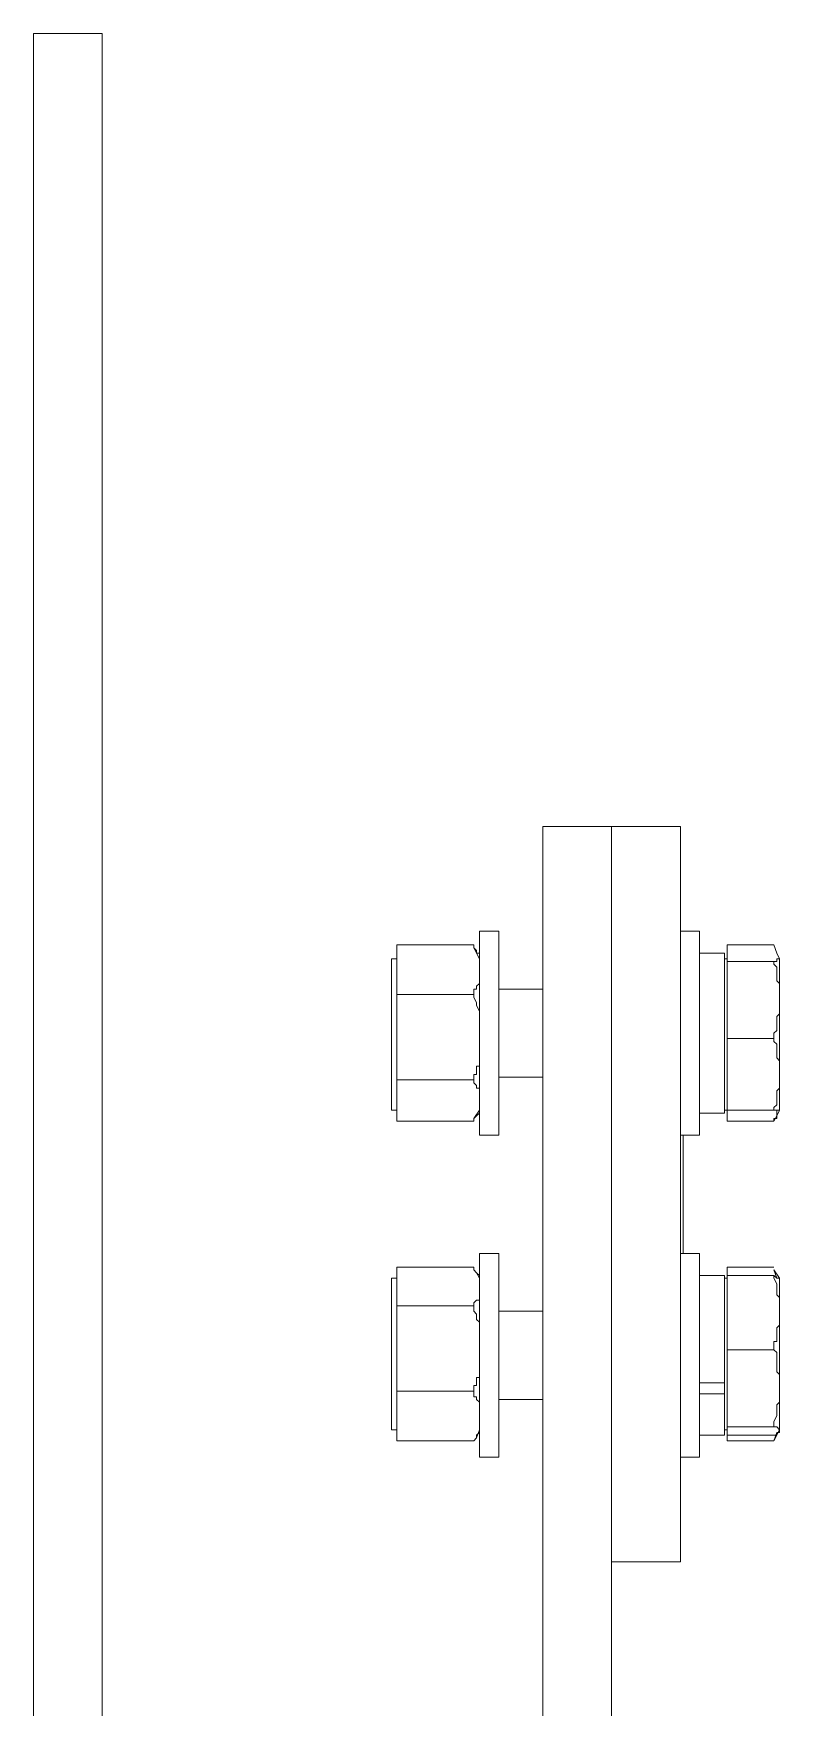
# Model space of a CAD drawing. Header units: millimetres. Extents: x 1341 to 37388, y -13954 to 1849.
# Drawn here: x 29765.7 to 29851.4, y 480.2 to 672.5 of the extents above; entities that cross this region are included whole.
import ezdxf

# ---------------------------------------------------------------- set-up
doc = ezdxf.new("R2010")
doc.units = ezdxf.units.MM
doc.layers.add('COMPONENTE', color=3, linetype='Continuous')

# ---------------------------------------------------------------- blocks, each defined once
blk = doc.blocks.new('TRANFORMADOR_IP00_TRAEL_VISTA_FRONT')
at = {"layer": 'COMPONENTE', "linetype": 'Continuous', "lineweight": 0}
for points in [[(5349.39, 3797.48), (5341.49, 3797.48)], [(5341.49, 3460.92), (5341.49, 3797.48)], [(5349.39, 3460.92), (5349.39, 3797.48)], [(5407.91, 3706.38), (5400, 3706.38)], [(5400, 3460.29), (5400, 3706.38)], [(5415.82, 3706.38), (5407.91, 3706.38)], [(5407.91, 3706.38), (5407.91, 3621.93)], [(5415.82, 3706.38), (5415.82, 3621.93)], [(5394.94, 3694.36), (5392.73, 3694.36)], [(5392.73, 3694.36), (5392.73, 3670.95)], [(5394.94, 3694.36), (5394.94, 3670.95)], [(5418.03, 3694.36), (5415.82, 3694.36)], [(5418.03, 3670.95), (5418.03, 3694.36)], [(5383.24, 3692.78), (5383.24, 3689.93)], [(5383.24, 3692.78), (5392.1, 3692.78)], [(5392.1, 3692.46), (5392.1, 3692.78)], [(5392.1, 3692.78), (5392.1, 3692.46)], [(5392.73, 3691.2), (5392.1, 3692.46)], [(5392.41, 3692.15), (5392.1, 3692.46)], [(5392.41, 3691.83), (5392.41, 3692.15)], [(5392.73, 3691.83), (5392.41, 3691.83)], [(5392.41, 3691.83), (5392.41, 3691.83)], [(5392.73, 3691.51), (5392.73, 3691.83)], [(5420.88, 3691.83), (5418.03, 3691.83)], [(5420.88, 3673.48), (5420.88, 3691.83)], [(5421.2, 3692.78), (5426.57, 3692.78)], [(5421.2, 3692.78), (5426.57, 3692.78)], [(5421.2, 3691.51), (5421.2, 3692.78)], [(5421.2, 3692.78), (5426.57, 3692.78)], [(5426.89, 3691.83), (5426.57, 3692.78)], [(5427.21, 3691.2), (5426.89, 3691.83)], [(5383.24, 3691.2), (5382.61, 3691.2)], [(5382.61, 3673.8), (5382.61, 3691.2)], [(5383.24, 3689.93), (5383.24, 3687.09)], [(5392.73, 3691.2), (5392.73, 3691.51)], [(5392.73, 3690.88), (5392.73, 3691.2)], [(5392.73, 3690.57), (5392.73, 3690.88)], [(5392.73, 3690.88), (5392.73, 3690.88)], [(5392.73, 3690.88), (5392.73, 3690.88)], [(5392.73, 3690.25), (5392.73, 3690.57)], [(5392.73, 3689.93), (5392.73, 3690.25)], [(5392.73, 3690.25), (5392.73, 3690.25)], [(5392.73, 3690.25), (5392.73, 3690.25)], [(5392.73, 3689.62), (5392.73, 3689.93)], [(5421.2, 3691.2), (5420.88, 3691.2)], [(5421.2, 3691.2), (5421.2, 3691.51)], [(5421.2, 3690.88), (5421.2, 3691.2)], [(5421.2, 3686.77), (5421.2, 3690.88)], [(5421.2, 3690.88), (5426.57, 3690.88)], [(5426.57, 3690.88), (5426.57, 3690.57)], [(5426.89, 3690.88), (5426.57, 3690.88)], [(5426.57, 3690.88), (5426.57, 3690.88)], [(5426.57, 3690.57), (5426.89, 3690.25)], [(5427.21, 3691.2), (5426.89, 3691.2)], [(5426.89, 3691.2), (5426.89, 3691.2)], [(5426.89, 3691.2), (5426.89, 3691.2)], [(5426.89, 3691.2), (5426.89, 3691.2)], [(5426.89, 3691.2), (5426.89, 3691.2)], [(5426.89, 3691.2), (5426.89, 3690.88)], [(5426.89, 3690.88), (5426.89, 3690.88)], [(5426.89, 3690.88), (5426.89, 3690.88)], [(5426.89, 3690.88), (5426.89, 3690.88)], [(5426.89, 3690.25), (5426.89, 3689.93)], [(5426.89, 3689.93), (5426.89, 3689.62)], [(5427.21, 3691.2), (5427.21, 3691.2)], [(5427.21, 3691.2), (5427.21, 3691.2)], [(5427.21, 3691.2), (5427.21, 3691.2)], [(5427.21, 3686.77), (5427.21, 3691.2)], [(5392.41, 3688.04), (5392.73, 3688.35)], [(5392.41, 3687.72), (5392.41, 3688.04)], [(5392.73, 3689.3), (5392.73, 3689.62)], [(5392.73, 3688.98), (5392.73, 3689.3)], [(5392.73, 3689.3), (5392.73, 3689.3)], [(5392.73, 3688.67), (5392.73, 3688.98)], [(5392.73, 3688.98), (5392.73, 3688.98)], [(5392.73, 3688.35), (5392.73, 3688.67)], [(5392.73, 3688.67), (5392.73, 3688.67)], [(5392.73, 3688.35), (5392.73, 3688.35)], [(5426.89, 3689.62), (5426.89, 3689.3)], [(5426.89, 3689.3), (5426.89, 3689.3)], [(5426.89, 3689.3), (5426.89, 3688.98)], [(5426.89, 3688.98), (5426.89, 3688.67)], [(5426.89, 3688.67), (5427.21, 3688.35)], [(5427.21, 3688.35), (5427.21, 3688.04)], [(5427.21, 3688.04), (5427.21, 3687.72)], [(5383.24, 3687.09), (5392.1, 3687.09)], [(5383.24, 3687.09), (5383.24, 3682.03)], [(5392.1, 3687.09), (5392.1, 3687.72)], [(5392.1, 3687.72), (5392.41, 3687.72)], [(5392.1, 3686.77), (5392.1, 3687.09)], [(5392.41, 3686.14), (5392.1, 3686.77)], [(5392.41, 3687.72), (5392.41, 3687.72)], [(5392.41, 3685.82), (5392.41, 3686.14)], [(5400, 3687.72), (5394.94, 3687.72)], [(5421.2, 3682.03), (5421.2, 3686.77)], [(5427.21, 3687.72), (5427.21, 3687.4)], [(5427.21, 3687.4), (5427.21, 3687.09)], [(5427.21, 3687.09), (5427.21, 3686.77)], [(5427.21, 3686.77), (5427.21, 3686.14)], [(5427.21, 3677.91), (5427.21, 3686.77)], [(5427.21, 3686.14), (5427.21, 3686.14)], [(5427.21, 3686.14), (5427.21, 3685.82)], [(5392.73, 3685.19), (5392.41, 3685.82)], [(5392.73, 3684.56), (5392.73, 3685.19)], [(5392.73, 3685.19), (5392.73, 3685.19)], [(5392.73, 3684.24), (5392.73, 3684.56)], [(5392.73, 3684.56), (5392.73, 3684.56)], [(5392.73, 3683.61), (5392.73, 3684.24)], [(5427.21, 3684.87), (5426.89, 3684.56)], [(5426.89, 3684.56), (5426.89, 3684.56)], [(5426.89, 3684.56), (5426.89, 3684.24)], [(5426.89, 3684.24), (5426.89, 3683.61)], [(5427.21, 3685.82), (5427.21, 3685.5)], [(5427.21, 3685.5), (5427.21, 3685.19)], [(5427.21, 3685.19), (5427.21, 3684.87)], [(5392.73, 3683.29), (5392.73, 3683.61)], [(5392.73, 3683.61), (5392.73, 3683.61)], [(5392.73, 3682.97), (5392.73, 3683.29)], [(5392.73, 3682.03), (5392.73, 3682.97)], [(5426.89, 3682.97), (5426.57, 3682.66)], [(5426.57, 3682.66), (5426.57, 3682.03)], [(5426.89, 3683.61), (5426.89, 3683.61)], [(5426.89, 3683.61), (5426.89, 3683.29)], [(5426.89, 3683.29), (5426.89, 3682.97)], [(5383.24, 3682.03), (5383.24, 3677.28)], [(5392.73, 3681.71), (5392.73, 3682.03)], [(5392.73, 3681.08), (5392.73, 3681.71)], [(5392.73, 3680.44), (5392.73, 3681.08)], [(5392.73, 3680.13), (5392.73, 3680.44)], [(5392.73, 3680.44), (5392.73, 3680.44)], [(5421.2, 3682.03), (5426.57, 3682.03)], [(5421.2, 3677.91), (5421.2, 3682.03)], [(5426.57, 3682.03), (5426.57, 3681.71)], [(5426.57, 3681.71), (5426.89, 3681.39)], [(5426.89, 3681.39), (5426.89, 3681.08)], [(5426.89, 3681.08), (5426.89, 3680.76)], [(5426.89, 3680.76), (5426.89, 3680.44)], [(5426.89, 3680.44), (5426.89, 3680.44)], [(5426.89, 3680.44), (5426.89, 3680.13)], [(5392.41, 3678.55), (5392.41, 3678.86)], [(5392.41, 3678.86), (5392.73, 3678.86)], [(5392.41, 3677.91), (5392.41, 3678.55)], [(5392.73, 3679.49), (5392.73, 3680.13)], [(5392.73, 3678.86), (5392.73, 3679.49)], [(5392.73, 3679.49), (5392.73, 3679.49)], [(5426.89, 3680.13), (5426.89, 3679.81)], [(5426.89, 3679.81), (5427.21, 3679.49)], [(5427.21, 3679.49), (5427.21, 3679.18)], [(5427.21, 3679.18), (5427.21, 3678.86)], [(5427.21, 3678.86), (5427.21, 3678.86)], [(5427.21, 3678.86), (5427.21, 3678.55)], [(5427.21, 3678.55), (5427.21, 3677.91)], [(5383.24, 3677.28), (5392.1, 3677.28)], [(5383.24, 3677.28), (5383.24, 3674.75)], [(5392.1, 3677.28), (5392.1, 3677.91)], [(5392.1, 3677.91), (5392.41, 3677.91)], [(5392.1, 3676.96), (5392.1, 3677.28)], [(5392.41, 3676.65), (5392.1, 3676.96)], [(5392.41, 3676.33), (5392.41, 3676.65)], [(5392.41, 3676.65), (5392.41, 3676.65)], [(5394.94, 3677.6), (5400, 3677.6)], [(5421.2, 3673.8), (5421.2, 3677.91)], [(5427.21, 3677.91), (5427.21, 3677.6)], [(5427.21, 3673.8), (5427.21, 3677.91)], [(5427.21, 3677.6), (5427.21, 3677.28)], [(5427.21, 3677.28), (5427.21, 3677.28)], [(5427.21, 3677.28), (5427.21, 3676.96)], [(5427.21, 3676.96), (5427.21, 3676.65)], [(5427.21, 3676.65), (5427.21, 3676.33)], [(5383.24, 3674.75), (5383.24, 3672.54)], [(5392.73, 3676.33), (5392.41, 3676.33)], [(5392.73, 3676.02), (5392.73, 3676.33)], [(5392.73, 3676.33), (5392.73, 3676.33)], [(5392.73, 3675.7), (5392.73, 3676.02)], [(5392.73, 3676.02), (5392.73, 3676.02)], [(5392.73, 3675.38), (5392.73, 3675.7)], [(5392.73, 3675.7), (5392.73, 3675.7)], [(5392.73, 3675.7), (5392.73, 3675.7)], [(5392.73, 3675.07), (5392.73, 3675.38)], [(5392.73, 3674.75), (5392.73, 3675.07)], [(5392.73, 3675.07), (5392.73, 3675.07)], [(5392.73, 3674.43), (5392.73, 3674.75)], [(5392.73, 3674.75), (5392.73, 3674.75)], [(5427.21, 3676.33), (5426.89, 3676.02)], [(5426.89, 3676.02), (5426.89, 3675.7)], [(5426.89, 3675.7), (5426.89, 3675.7)], [(5426.89, 3675.7), (5426.89, 3675.38)], [(5426.89, 3675.38), (5426.89, 3675.07)], [(5426.89, 3675.07), (5426.89, 3674.75)], [(5426.89, 3674.75), (5426.89, 3674.43)], [(5382.61, 3673.8), (5383.24, 3673.8)], [(5392.1, 3672.85), (5392.73, 3673.8)], [(5392.1, 3672.85), (5392.41, 3673.17)], [(5392.1, 3672.54), (5392.1, 3672.85)], [(5392.41, 3673.17), (5392.73, 3673.48)], [(5392.41, 3673.17), (5392.41, 3673.17)], [(5392.41, 3673.17), (5392.41, 3673.17)], [(5392.73, 3674.12), (5392.73, 3674.43)], [(5392.73, 3673.8), (5392.73, 3674.12)], [(5392.73, 3674.12), (5392.73, 3674.12)], [(5392.73, 3673.48), (5392.73, 3673.8)], [(5392.73, 3673.8), (5392.73, 3673.8)], [(5392.73, 3673.8), (5392.73, 3673.8)], [(5392.73, 3673.48), (5392.73, 3673.48)], [(5418.03, 3673.48), (5420.88, 3673.48)], [(5418.03, 3673.48), (5420.88, 3673.48)], [(5420.88, 3673.8), (5421.2, 3673.8)], [(5421.2, 3673.8), (5426.57, 3673.8)], [(5421.2, 3672.54), (5421.2, 3673.8)], [(5426.89, 3674.43), (5426.57, 3674.12)], [(5426.57, 3674.12), (5426.57, 3673.8)], [(5426.57, 3673.8), (5426.57, 3673.8)], [(5426.57, 3673.8), (5426.89, 3673.8)], [(5426.57, 3672.54), (5426.89, 3673.17)], [(5426.89, 3672.85), (5426.57, 3672.85)], [(5426.57, 3672.85), (5426.57, 3672.54)], [(5426.89, 3673.17), (5427.21, 3673.8)], [(5426.89, 3673.8), (5426.89, 3673.8)], [(5426.89, 3673.8), (5426.89, 3673.8)], [(5426.89, 3673.8), (5426.89, 3673.8)], [(5426.89, 3673.8), (5426.89, 3673.8)], [(5426.89, 3673.8), (5426.89, 3673.8)], [(5426.89, 3673.8), (5426.89, 3673.8)], [(5426.89, 3673.8), (5426.89, 3673.8)], [(5426.89, 3673.8), (5426.89, 3673.8)], [(5426.89, 3673.8), (5427.21, 3673.8)], [(5427.21, 3673.8), (5426.89, 3673.8)], [(5426.89, 3673.8), (5426.89, 3673.48)], [(5426.89, 3673.48), (5426.89, 3673.48)], [(5426.89, 3673.48), (5426.89, 3673.48)], [(5426.89, 3673.48), (5426.89, 3673.17)], [(5426.89, 3673.17), (5426.89, 3673.17)], [(5426.89, 3673.17), (5426.89, 3673.17)], [(5426.89, 3673.17), (5426.89, 3673.17)], [(5426.89, 3673.17), (5426.89, 3673.17)], [(5426.89, 3673.17), (5426.89, 3672.85)], [(5427.21, 3673.8), (5427.21, 3673.8)], [(5427.21, 3673.8), (5427.21, 3673.8)], [(5427.21, 3673.8), (5427.21, 3673.8)], [(5383.24, 3672.54), (5392.1, 3672.54)], [(5392.73, 3670.95), (5394.94, 3670.95)], [(5415.82, 3670.95), (5418.03, 3670.95)], [(5416.13, 3670.95), (5416.13, 3657.35)], [(5416.13, 3664.31), (5416.13, 3670.95)], [(5421.2, 3672.54), (5426.57, 3672.54)], [(5421.2, 3672.54), (5426.57, 3672.54)], [(5421.2, 3672.54), (5426.57, 3672.54)], [(5416.13, 3664.31), (5416.13, 3664.31)], [(5416.13, 3657.35), (5416.13, 3664.31)], [(5394.94, 3657.35), (5392.73, 3657.35)], [(5392.73, 3657.35), (5392.73, 3640.27)], [(5394.94, 3657.35), (5394.94, 3640.27)], [(5418.03, 3657.35), (5415.82, 3657.35)], [(5418.03, 3640.59), (5418.03, 3657.35)], [(5383.24, 3655.77), (5392.1, 3655.77)], [(5383.24, 3655.77), (5392.1, 3655.77)], [(5383.24, 3655.77), (5383.24, 3653.56)], [(5383.24, 3655.77), (5392.1, 3655.77)], [(5392.1, 3655.46), (5392.1, 3655.77)], [(5392.41, 3655.14), (5392.1, 3655.46)], [(5421.2, 3654.82), (5421.2, 3655.77)], [(5421.2, 3655.77), (5426.57, 3655.77)], [(5421.2, 3655.77), (5426.57, 3655.77)], [(5427.21, 3654.51), (5426.57, 3655.46)], [(5426.57, 3655.46), (5426.89, 3654.51)], [(5383.24, 3654.51), (5382.61, 3654.51)], [(5382.61, 3637.11), (5382.61, 3654.51)], [(5383.24, 3653.56), (5383.24, 3651.34)], [(5392.73, 3654.51), (5392.41, 3655.14)], [(5392.73, 3654.82), (5392.41, 3655.14)], [(5392.41, 3655.14), (5392.41, 3655.14)], [(5392.73, 3654.51), (5392.73, 3654.82)], [(5392.73, 3654.82), (5392.73, 3654.82)], [(5392.73, 3654.19), (5392.73, 3654.51)], [(5392.73, 3654.51), (5392.73, 3654.51)], [(5392.73, 3654.51), (5392.73, 3654.51)], [(5392.73, 3653.87), (5392.73, 3654.19)], [(5392.73, 3654.19), (5392.73, 3654.19)], [(5392.73, 3653.56), (5392.73, 3653.87)], [(5392.73, 3653.87), (5392.73, 3653.87)], [(5392.73, 3653.24), (5392.73, 3653.56)], [(5420.88, 3654.82), (5418.03, 3654.82)], [(5420.88, 3642.49), (5420.88, 3654.82)], [(5421.2, 3654.51), (5420.88, 3654.51)], [(5421.2, 3650.71), (5421.2, 3654.82)], [(5421.2, 3654.82), (5426.57, 3654.82)], [(5426.57, 3654.82), (5426.57, 3654.51)], [(5426.89, 3654.51), (5426.57, 3654.82)], [(5426.57, 3654.82), (5426.57, 3654.82)], [(5426.57, 3654.51), (5426.89, 3653.87)], [(5427.21, 3654.51), (5426.89, 3654.51)], [(5426.89, 3654.51), (5426.89, 3654.51)], [(5426.89, 3654.51), (5426.89, 3654.51)], [(5426.89, 3654.51), (5426.89, 3654.51)], [(5426.89, 3654.51), (5426.89, 3654.51)], [(5426.89, 3654.51), (5426.89, 3654.51)], [(5426.89, 3654.51), (5426.89, 3654.51)], [(5426.89, 3653.87), (5426.89, 3653.56)], [(5426.89, 3653.56), (5426.89, 3653.56)], [(5426.89, 3653.56), (5426.89, 3653.24)], [(5427.21, 3654.51), (5427.21, 3654.51)], [(5427.21, 3654.51), (5427.21, 3654.51)], [(5427.21, 3654.51), (5427.21, 3654.51)], [(5427.21, 3654.51), (5427.21, 3654.51)], [(5427.21, 3654.51), (5427.21, 3654.51)], [(5427.21, 3654.51), (5427.21, 3654.51)], [(5427.21, 3650.71), (5427.21, 3654.51)], [(5392.1, 3651.66), (5392.41, 3651.98)], [(5392.1, 3651.34), (5392.1, 3651.66)], [(5392.41, 3651.98), (5392.41, 3651.98)], [(5392.41, 3651.98), (5392.41, 3651.98)], [(5392.41, 3651.98), (5392.73, 3651.98)], [(5392.73, 3652.92), (5392.73, 3653.24)], [(5392.73, 3652.61), (5392.73, 3652.92)], [(5392.73, 3652.92), (5392.73, 3652.92)], [(5392.73, 3652.92), (5392.73, 3652.92)], [(5392.73, 3652.29), (5392.73, 3652.61)], [(5392.73, 3652.61), (5392.73, 3652.61)], [(5392.73, 3651.98), (5392.73, 3652.29)], [(5426.89, 3653.24), (5426.89, 3652.92)], [(5426.89, 3652.92), (5426.89, 3652.92)], [(5426.89, 3652.92), (5426.89, 3652.61)], [(5426.89, 3652.61), (5427.21, 3652.29)], [(5427.21, 3652.29), (5427.21, 3651.98)], [(5427.21, 3651.98), (5427.21, 3651.66)], [(5427.21, 3651.66), (5427.21, 3651.34)], [(5383.24, 3651.34), (5383.24, 3646.28)], [(5383.24, 3651.34), (5392.1, 3651.34)], [(5392.1, 3650.71), (5392.1, 3651.34)], [(5392.41, 3650.39), (5392.1, 3650.71)], [(5392.41, 3649.76), (5392.41, 3650.39)], [(5392.41, 3650.39), (5392.41, 3650.39)], [(5392.73, 3649.45), (5392.41, 3649.76)], [(5400, 3650.71), (5394.94, 3650.71)], [(5421.2, 3646.28), (5421.2, 3650.71)], [(5427.21, 3651.34), (5427.21, 3651.03)], [(5427.21, 3651.03), (5427.21, 3650.71)], [(5427.21, 3650.71), (5427.21, 3650.39)], [(5427.21, 3642.17), (5427.21, 3650.71)], [(5427.21, 3650.39), (5427.21, 3650.08)], [(5427.21, 3650.08), (5427.21, 3649.76)], [(5427.21, 3649.76), (5427.21, 3649.45)], [(5392.73, 3648.81), (5392.73, 3649.45)], [(5392.73, 3649.45), (5392.73, 3649.45)], [(5392.73, 3648.18), (5392.73, 3648.81)], [(5392.73, 3648.81), (5392.73, 3648.81)], [(5392.73, 3647.86), (5392.73, 3648.18)], [(5392.73, 3647.23), (5392.73, 3647.86)], [(5392.73, 3647.86), (5392.73, 3647.86)], [(5427.21, 3649.13), (5426.89, 3648.81)], [(5426.89, 3648.81), (5426.89, 3648.5)], [(5426.89, 3648.5), (5426.89, 3648.18)], [(5426.89, 3648.18), (5426.89, 3647.86)], [(5426.89, 3647.86), (5426.89, 3647.86)], [(5426.89, 3647.86), (5426.89, 3647.55)], [(5427.21, 3649.45), (5427.21, 3649.45)], [(5427.21, 3649.45), (5427.21, 3649.13)], [(5383.24, 3646.28), (5383.24, 3641.54)], [(5392.73, 3646.6), (5392.73, 3647.23)], [(5392.73, 3647.23), (5392.73, 3647.23)], [(5392.73, 3646.28), (5392.73, 3646.6)], [(5392.73, 3645.65), (5392.73, 3646.28)], [(5421.2, 3646.28), (5426.57, 3646.28)], [(5421.2, 3642.17), (5421.2, 3646.28)], [(5426.89, 3647.23), (5426.57, 3647.23)], [(5426.57, 3647.23), (5426.57, 3646.28)], [(5426.57, 3646.28), (5426.57, 3646.28)], [(5426.57, 3646.28), (5426.89, 3645.97)], [(5426.89, 3647.55), (5426.89, 3647.23)], [(5426.89, 3645.97), (5426.89, 3645.65)], [(5392.73, 3645.33), (5392.73, 3645.65)], [(5392.73, 3645.02), (5392.73, 3645.33)], [(5392.73, 3644.7), (5392.73, 3645.02)], [(5392.73, 3644.07), (5392.73, 3644.7)], [(5392.73, 3644.7), (5392.73, 3644.7)], [(5392.73, 3643.75), (5392.73, 3644.07)], [(5392.73, 3643.12), (5392.73, 3643.75)], [(5392.73, 3643.75), (5392.73, 3643.75)], [(5426.89, 3645.65), (5426.89, 3645.33)], [(5426.89, 3645.33), (5426.89, 3645.02)], [(5426.89, 3645.02), (5426.89, 3644.7)], [(5426.89, 3644.7), (5426.89, 3644.7)], [(5426.89, 3644.7), (5426.89, 3644.38)], [(5426.89, 3644.38), (5426.89, 3643.75)], [(5426.89, 3643.75), (5426.89, 3643.75)], [(5426.89, 3643.75), (5427.21, 3643.44)], [(5392.1, 3641.54), (5392.1, 3642.17)], [(5392.1, 3642.17), (5392.41, 3642.17)], [(5392.41, 3642.49), (5392.41, 3643.12)], [(5392.41, 3643.12), (5392.73, 3643.12)], [(5392.41, 3642.17), (5392.41, 3642.49)], [(5418.03, 3642.49), (5420.88, 3642.49)], [(5420.88, 3641.54), (5420.88, 3642.49)], [(5421.2, 3637.43), (5421.2, 3642.17)], [(5427.21, 3643.44), (5427.21, 3643.12)], [(5427.21, 3643.12), (5427.21, 3642.49)], [(5427.21, 3642.49), (5427.21, 3642.17)], [(5427.21, 3642.17), (5427.21, 3641.54)], [(5427.21, 3642.17), (5427.21, 3637.11)], [(5383.24, 3641.54), (5392.1, 3641.54)], [(5383.24, 3641.54), (5383.24, 3638.37)], [(5392.1, 3640.9), (5392.1, 3641.54)], [(5392.41, 3640.9), (5392.1, 3640.9)], [(5392.41, 3640.59), (5392.41, 3640.9)], [(5392.73, 3640.27), (5392.41, 3640.59)], [(5392.41, 3640.59), (5392.41, 3640.59)], [(5392.73, 3639.96), (5392.73, 3640.27)], [(5392.73, 3640.27), (5392.73, 3640.27)], [(5392.73, 3640.27), (5392.73, 3633.95)], [(5392.73, 3639.64), (5392.73, 3639.96)], [(5394.94, 3640.59), (5400, 3640.59)], [(5394.94, 3640.27), (5394.94, 3633.95)], [(5418.03, 3641.22), (5420.88, 3641.22)], [(5418.03, 3633.95), (5418.03, 3640.59)], [(5420.88, 3641.54), (5420.88, 3641.22)], [(5420.88, 3636.48), (5420.88, 3641.22)], [(5427.21, 3640.27), (5426.89, 3639.96)], [(5426.89, 3639.96), (5426.89, 3639.64)], [(5427.21, 3641.54), (5427.21, 3641.54)], [(5427.21, 3641.54), (5427.21, 3641.22)], [(5427.21, 3641.22), (5427.21, 3640.59)], [(5427.21, 3640.59), (5427.21, 3640.59)], [(5427.21, 3640.59), (5427.21, 3640.27)], [(5383.24, 3638.37), (5383.24, 3635.84)], [(5392.73, 3639.32), (5392.73, 3639.64)], [(5392.73, 3639.64), (5392.73, 3639.64)], [(5392.73, 3639.01), (5392.73, 3639.32)], [(5392.73, 3639.32), (5392.73, 3639.32)], [(5392.73, 3638.69), (5392.73, 3639.01)], [(5392.73, 3639.01), (5392.73, 3639.01)], [(5392.73, 3638.37), (5392.73, 3638.69)], [(5392.73, 3638.06), (5392.73, 3638.37)], [(5392.73, 3637.74), (5392.73, 3638.06)], [(5392.73, 3638.06), (5392.73, 3638.06)], [(5426.89, 3638.69), (5426.57, 3638.06)], [(5426.57, 3638.06), (5426.57, 3637.43)], [(5426.89, 3639.64), (5426.89, 3639.32)], [(5426.89, 3639.32), (5426.89, 3639.01)], [(5426.89, 3639.01), (5426.89, 3639.01)], [(5426.89, 3639.01), (5426.89, 3638.69)], [(5382.61, 3637.11), (5383.24, 3637.11)], [(5392.1, 3635.84), (5392.41, 3636.16)], [(5392.1, 3635.84), (5392.41, 3636.16)], [(5392.41, 3636.16), (5392.73, 3637.11)], [(5392.41, 3636.48), (5392.73, 3636.79)], [(5392.41, 3636.16), (5392.41, 3636.48)], [(5392.41, 3636.48), (5392.41, 3636.48)], [(5392.73, 3637.43), (5392.73, 3637.74)], [(5392.73, 3637.11), (5392.73, 3637.43)], [(5392.73, 3637.43), (5392.73, 3637.43)], [(5392.73, 3637.43), (5392.73, 3637.43)], [(5392.73, 3636.79), (5392.73, 3637.11)], [(5392.73, 3636.79), (5392.73, 3636.79)], [(5418.03, 3636.48), (5420.88, 3636.48)], [(5420.88, 3637.11), (5421.2, 3637.11)], [(5421.2, 3637.43), (5426.57, 3637.43)], [(5421.2, 3637.11), (5421.2, 3637.43)], [(5421.2, 3636.48), (5421.2, 3637.11)], [(5421.2, 3636.48), (5426.57, 3636.48)], [(5421.2, 3635.84), (5421.2, 3636.48)], [(5426.57, 3637.43), (5426.57, 3637.43)], [(5426.57, 3637.43), (5426.89, 3637.43)], [(5426.57, 3635.84), (5427.21, 3637.11)], [(5426.89, 3636.79), (5426.57, 3635.84)], [(5426.89, 3636.48), (5426.57, 3636.48)], [(5426.57, 3636.48), (5426.57, 3636.48)], [(5426.89, 3637.43), (5426.89, 3637.43)], [(5426.89, 3637.43), (5426.89, 3637.43)], [(5426.89, 3637.43), (5426.89, 3637.43)], [(5426.89, 3637.43), (5426.89, 3637.43)], [(5426.89, 3637.43), (5426.89, 3637.43)], [(5426.89, 3637.43), (5426.89, 3637.43)], [(5426.89, 3637.43), (5427.21, 3637.11)], [(5427.21, 3636.79), (5426.89, 3636.79)], [(5426.89, 3636.79), (5426.89, 3636.79)], [(5426.89, 3636.79), (5426.89, 3636.79)], [(5426.89, 3636.79), (5426.89, 3636.79)], [(5426.89, 3636.79), (5426.89, 3636.79)], [(5426.89, 3636.79), (5426.89, 3636.48)], [(5426.89, 3636.48), (5426.89, 3636.48)], [(5427.21, 3637.11), (5427.21, 3637.11)], [(5427.21, 3637.11), (5427.21, 3637.11)], [(5427.21, 3637.11), (5427.21, 3637.11)], [(5427.21, 3637.11), (5427.21, 3637.11)], [(5427.21, 3637.11), (5427.21, 3637.11)], [(5427.21, 3637.11), (5427.21, 3637.11)], [(5427.21, 3637.11), (5427.21, 3637.11)], [(5427.21, 3637.11), (5427.21, 3636.79)], [(5427.21, 3636.79), (5427.21, 3636.79)], [(5427.21, 3636.79), (5427.21, 3636.79)], [(5427.21, 3636.79), (5427.21, 3636.79)], [(5383.24, 3635.84), (5392.1, 3635.84)], [(5383.24, 3635.84), (5392.1, 3635.84)], [(5383.24, 3635.84), (5392.1, 3635.84)], [(5392.1, 3635.84), (5392.1, 3635.84)], [(5421.2, 3635.84), (5426.57, 3635.84)], [(5421.2, 3635.84), (5426.57, 3635.84)], [(5392.73, 3633.95), (5394.94, 3633.95)], [(5415.82, 3633.95), (5418.03, 3633.95)], [(5415.82, 3621.93), (5407.91, 3621.93)], [(5407.91, 3460.29), (5407.91, 3621.93)]]:
    blk.add_lwpolyline(points, dxfattribs=at)

msp = doc.modelspace()

# ---------------------------------------------------------------- block references
at = {"linetype": 'ByBlock'}
msp.add_blockref('TRANFORMADOR_IP00_TRAEL_VISTA_FRONT', (24424.17, -3124.97), dxfattribs=at)

doc.saveas('drawing.dxf')
